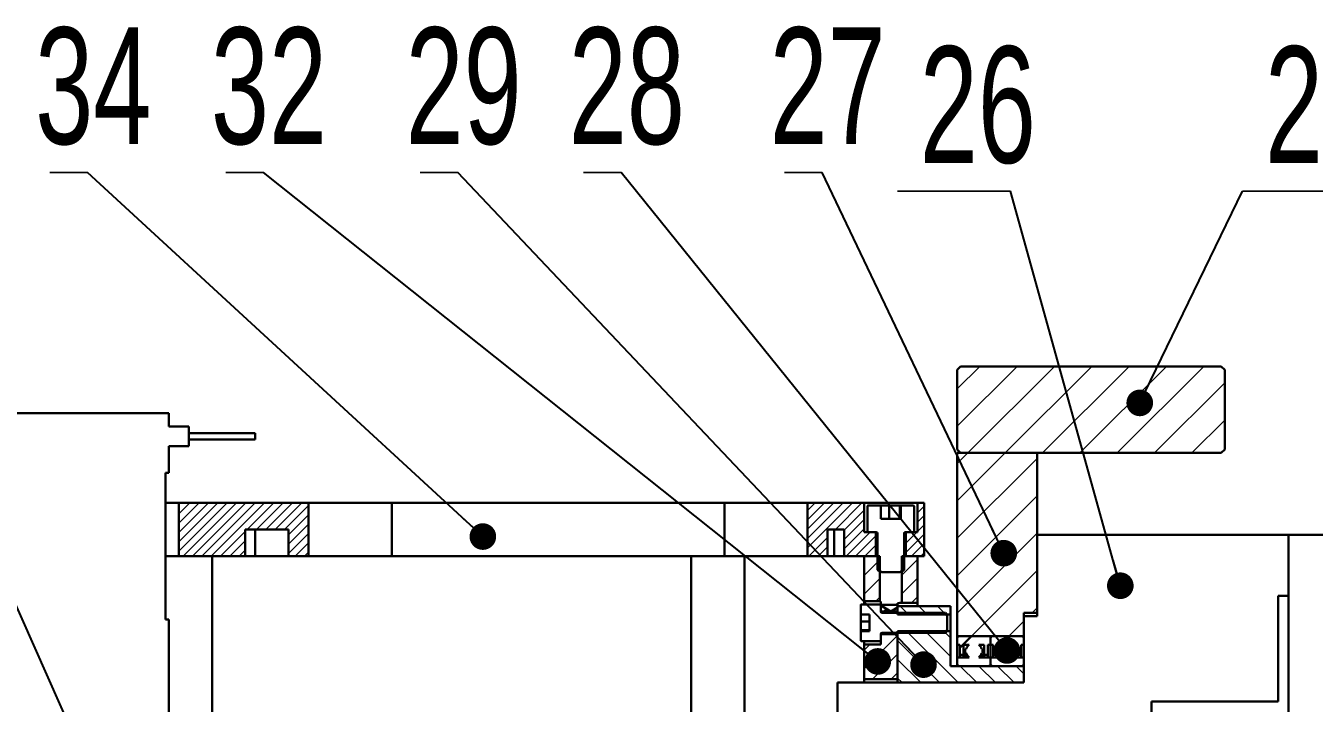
# Model space of a CAD drawing. Header units: millimetres. Extents: x 13 to 7248, y -1201 to 1478.
# Drawn here: x 857.2 to 1050.9, y 562.7 to 664.5 of the extents above; entities that cross this region are included whole.
import ezdxf

# ---------------------------------------------------------------- set-up
doc = ezdxf.new("R2010")
doc.units = ezdxf.units.MM
doc.header["$LTSCALE"] = 5
doc.linetypes.add('SLD-实线', pattern=[0])
doc.layers.get('0').update_dxf_attribs({"lineweight": 30})
doc.layers.add('剖面层', color=2, linetype='Continuous', lineweight=15)
doc.layers.add('标注线', color=4, linetype='SLD-实线')
doc.styles.add('SLDTEXTSTYLE4', font='', dxfattribs={"width": 0.67})
doc.styles.get("Standard").update_dxf_attribs({"font": ''})
doc.styles.get('SLDTEXTSTYLE4').set_extended_font_data('汉仪长仿宋体')
doc.styles.get('Standard').set_extended_font_data('SimSun')
doc.dimstyles.new('SLDDIMSTYLE0', dxfattribs={"dimtxt": 0.18, "dimasz": 4, "dimexe": 0, "dimexo": 0.0625, "dimgap": 0, "dimtad": 0, "dimtih": 1, "dimtoh": 1, "dimdec": 0, "dimrnd": 1e-09, "dimzin": 0, "dimdsep": 46, "dimtxsty": 'Standard', "dimblk1": 'DOT', "dimblk2": 'DOT', "dimsah": 1, "dimcen": 0.09, "dimadec": 0, "dimazin": 0, "dimtfac": 4, "dimtdec": 0, "dimtofl": 0, "dimtmove": 0, "dimatfit": 3, "dimldrblk": 'DOT', "dimfxl": 0, "dimfrac": 2, "dimtolj": 1, "dimtzin": 0, "dimarcsym": 0})

# ---------------------------------------------------------------- blocks, each defined once
blk = doc.blocks.new('SW_NOTE_33')
at = {"color": 0, "linetype": 'SLD-实线', "lineweight": 15}
for p, q in [((-5.66, 0), (0, 0)), ((0, 0), (-5.66, 0)), ((-5.66, 0), (0, 0)), ((0, 0), (-5.66, 0)), ((-5.66, 0), (0, 0)), ((0, 0), (-5.66, 0))]:
    blk.add_line(p, q, dxfattribs=at)
at = {"color": 0, "linetype": 'SLD-实线', "lineweight": 15, "insert": (0.85, 21.76), "char_height": 17.5, "attachment_point": 2, "style": 'SLDTEXTSTYLE4'}
blk.add_mtext('27', dxfattribs=at)
blk = doc.blocks.new('_DOT')
at = {"color": 0, "linetype": 'ByBlock', "lineweight": -2}
blk.add_line((-0.5, 0), (-1, 0), dxfattribs=at)
at = {"color": 0, "linetype": 'ByBlock', "const_width": 0.5}
blk.add_lwpolyline([(-0.25, 0, 1), (0.25, 0, 1)], format="xyb", close=True, dxfattribs=at)
blk = doc.blocks.new('SW_NOTE_35')
at = {"color": 0, "linetype": 'SLD-实线', "lineweight": 15}
for p, q in [((-5.66, 0), (0, 0)), ((0, 0), (-5.66, 0)), ((-5.66, 0), (0, 0)), ((0, 0), (-5.66, 0)), ((-5.66, 0), (0, 0)), ((0, 0), (-5.66, 0))]:
    blk.add_line(p, q, dxfattribs=at)
at = {"color": 0, "linetype": 'SLD-实线', "lineweight": 15, "insert": (0.85, 21.76), "char_height": 17.5, "attachment_point": 2, "style": 'SLDTEXTSTYLE4'}
blk.add_mtext('29', dxfattribs=at)
blk = doc.blocks.new('SW_NOTE_36')
at = {"color": 0, "linetype": 'SLD-实线', "lineweight": 15}
for p, q in [((-5.66, 0), (0, 0)), ((0, 0), (-5.66, 0)), ((-5.66, 0), (0, 0)), ((0, 0), (-5.66, 0)), ((-5.66, 0), (0, 0)), ((0, 0), (-5.66, 0))]:
    blk.add_line(p, q, dxfattribs=at)
at = {"color": 0, "linetype": 'SLD-实线', "lineweight": 15, "insert": (0.84, 21.76), "char_height": 17.5, "attachment_point": 2, "style": 'SLDTEXTSTYLE4'}
blk.add_mtext('32', dxfattribs=at)
blk = doc.blocks.new('SW_NOTE_37')
at = {"color": 0, "linetype": 'SLD-实线', "lineweight": 15}
for p, q in [((-5.66, 0), (0, 0)), ((0, 0), (-5.66, 0)), ((-5.66, 0), (0, 0)), ((0, 0), (-5.66, 0)), ((-5.66, 0), (0, 0)), ((0, 0), (-5.66, 0))]:
    blk.add_line(p, q, dxfattribs=at)
at = {"color": 0, "linetype": 'SLD-实线', "lineweight": 15, "insert": (0.84, 21.76), "char_height": 17.5, "attachment_point": 2, "style": 'SLDTEXTSTYLE4'}
blk.add_mtext('34', dxfattribs=at)
blk = doc.blocks.new('SW_NOTE_57')
at = {"color": 0, "linetype": 'SLD-实线', "lineweight": 15}
for p, q in [((-16.98, 0), (0, 0)), ((0, 0), (-16.98, 0)), ((-16.98, 0), (0, 0)), ((0, 0), (-16.98, 0)), ((-16.98, 0), (0, 0)), ((0, 0), (-16.98, 0))]:
    blk.add_line(p, q, dxfattribs=at)
at = {"color": 0, "linetype": 'SLD-实线', "lineweight": 15, "insert": (-13.61, 21.76), "char_height": 17.5, "attachment_point": 1, "style": 'SLDTEXTSTYLE4'}
blk.add_mtext('26', dxfattribs=at)
blk = doc.blocks.new('SW_NOTE_58')
at = {"color": 0, "linetype": 'SLD-实线', "lineweight": 15}
for p, q in [((0, 0), (16.98, 0)), ((16.98, 0), (0, 0)), ((0, 0), (16.98, 0)), ((16.98, 0), (0, 0)), ((0, 0), (16.98, 0)), ((16.98, 0), (0, 0))]:
    blk.add_line(p, q, dxfattribs=at)
at = {"color": 0, "linetype": 'SLD-实线', "lineweight": 15, "insert": (3.36, 21.76), "char_height": 17.5, "attachment_point": 1, "style": 'SLDTEXTSTYLE4'}
blk.add_mtext('24', dxfattribs=at)
blk = doc.blocks.new('SW_NOTE_64')
at = {"color": 0, "linetype": 'SLD-实线', "lineweight": 15}
for p, q in [((-5.66, 0), (0, 0)), ((0, 0), (-5.66, 0)), ((-5.66, 0), (0, 0)), ((0, 0), (-5.66, 0)), ((-5.66, 0), (0, 0)), ((0, 0), (-5.66, 0))]:
    blk.add_line(p, q, dxfattribs=at)
at = {"color": 0, "linetype": 'SLD-实线', "lineweight": 15, "insert": (0.85, 21.76), "char_height": 17.5, "attachment_point": 2, "style": 'SLDTEXTSTYLE4'}
blk.add_mtext('28', dxfattribs=at)

msp = doc.modelspace()

# ---------------------------------------------------------------- hatches: boundary and pattern name
at = {"linetype": 'SLD-实线', "lineweight": 0}
h = msp.add_hatch(dxfattribs=at)
h.set_pattern_fill('ANSI31', scale=5, style=0)
edge = h.paths.add_edge_path(flags=0)
edge.add_line((985.7086, 572.0542), (985.7086, 573.1042))
edge.add_arc((985.9086, 573.1042), 0.2, 90, 180, ccw=False)
edge.add_line((985.9086, 573.3042), (995.4586, 573.3042))
edge.add_line((995.4586, 573.3042), (995.7086, 573.7372))
edge.add_line((995.7086, 573.7372), (995.7086, 575.8712))
edge.add_line((995.7086, 575.8712), (995.4586, 576.3042))
edge.add_line((995.4586, 576.3042), (985.9086, 576.3042))
edge.add_arc((985.9086, 576.5042), 0.2, 180, 270, ccw=False)
edge.add_line((985.7086, 576.5042), (985.7086, 577.5542))
edge.add_line((985.7086, 577.5542), (982.8086, 577.5542))
edge.add_arc((982.8086, 577.4542), 0.1, 90, 180)
edge.add_line((982.7086, 577.4542), (982.7086, 576.0578))
edge.add_line((982.7086, 576.0578), (984.0086, 576.0578))
edge.add_line((984.0086, 576.0578), (984.0086, 573.5505))
edge.add_line((984.0086, 573.5505), (982.7086, 573.5505))
edge.add_line((982.7086, 573.5505), (982.7086, 572.1542))
edge.add_arc((982.8086, 572.1542), 0.1, 180, 270)
edge.add_line((982.8086, 572.0542), (985.7086, 572.0542))
h = msp.add_hatch()
h.set_pattern_fill('ANSI31', color=256, scale=0.625, style=0)
h.paths.add_polyline_path([(988.2086, 577.1136), (987.2086, 576.5127), (985.7086, 577.414), (985.7086, 576.5042), (988.2086, 576.5042)], flags=0)
h = msp.add_hatch()
h.set_pattern_fill('ANSI31', color=256, scale=5, style=0)
edge = h.paths.add_edge_path(flags=0)
edge.add_arc((999.7086, 570.5542), 1.1905, 307.061979, 344.037986)
edge.add_line((1000.8532, 570.2268), (1000.9766, 570.2268))
edge.add_arc((999.7086, 570.5542), 1.3095, 345.522488, 374.477512)
edge.add_line((1000.9766, 570.8816), (1000.8532, 570.8816))
edge.add_arc((999.7086, 570.5542), 1.1905, 15.962014, 52.938021)
edge.add_line((1000.4261, 571.5042), (1001.2734, 571.5042))
edge.add_line((1001.2734, 571.5042), (1001.2734, 569.997))
edge.add_line((1001.2734, 569.997), (1001.8086, 569.997))
edge.add_line((1001.8086, 569.997), (1001.8086, 571.5042))
edge.add_line((1001.8086, 571.5042), (1002.2086, 571.5042))
edge.add_line((1002.2086, 571.5042), (1002.2086, 572.5042))
edge.add_arc((1001.9086, 572.5042), 0.3, 360, 450)
edge.add_line((1001.9086, 572.8042), (997.5086, 572.8042))
edge.add_arc((997.5086, 572.5042), 0.3, 90, 180)
edge.add_line((997.2086, 572.5042), (997.2086, 571.5042))
edge.add_line((997.2086, 571.5042), (997.6086, 571.5042))
edge.add_line((997.6086, 571.5042), (997.6086, 569.997))
edge.add_line((997.6086, 569.997), (998.1438, 569.997))
edge.add_line((998.1438, 569.997), (998.1438, 571.5042))
edge.add_line((998.1438, 571.5042), (998.9911, 571.5042))
edge.add_arc((999.7086, 570.5542), 1.1905, 127.061979, 164.037986)
edge.add_line((998.564, 570.8816), (998.4406, 570.8816))
edge.add_arc((999.7086, 570.5542), 1.3095, 165.522488, 194.477512)
edge.add_line((998.4406, 570.2268), (998.564, 570.2268))
edge.add_arc((999.7086, 570.5542), 1.1905, 195.962014, 232.938021)
edge.add_line((998.9911, 569.6042), (997.2086, 569.6042))
edge.add_line((997.2086, 569.6042), (997.2086, 568.6042))
edge.add_arc((997.5086, 568.6042), 0.3, 180, 270)
edge.add_line((997.5086, 568.3042), (1001.9086, 568.3042))
edge.add_arc((1001.9086, 568.6042), 0.3, 270, 360)
edge.add_line((1002.2086, 568.6042), (1002.2086, 569.6042))
edge.add_line((1002.2086, 569.6042), (1000.4261, 569.6042))
h = msp.add_hatch(dxfattribs=at)
h.set_pattern_fill('ANSI31', scale=5, style=0)
edge = h.paths.add_edge_path(flags=0)
edge.add_arc((1004.7086, 570.5542), 1.3095, 165.522488, 194.477512)
edge.add_line((1003.4406, 570.2268), (1003.564, 570.2268))
edge.add_arc((1004.7086, 570.5542), 1.1905, 195.962014, 232.938021)
edge.add_line((1003.9911, 569.6042), (1002.2086, 569.6042))
edge.add_line((1002.2086, 569.6042), (1002.2086, 568.6042))
edge.add_arc((1002.5086, 568.6042), 0.3, 180, 270)
edge.add_line((1002.5086, 568.3042), (1006.9086, 568.3042))
edge.add_arc((1006.9086, 568.6042), 0.3, 270, 360)
edge.add_line((1007.2086, 568.6042), (1007.2086, 569.6042))
edge.add_line((1007.2086, 569.6042), (1005.4261, 569.6042))
edge.add_arc((1004.7086, 570.5542), 1.1905, 307.061979, 344.037986)
edge.add_line((1005.8532, 570.2268), (1005.9766, 570.2268))
edge.add_arc((1004.7086, 570.5542), 1.3095, 345.522488, 374.477512)
edge.add_line((1005.9766, 570.8816), (1005.8532, 570.8816))
edge.add_arc((1004.7086, 570.5542), 1.1905, 15.962014, 52.938021)
edge.add_line((1005.4261, 571.5042), (1006.2734, 571.5042))
edge.add_line((1006.2734, 571.5042), (1006.2734, 569.997))
edge.add_line((1006.2734, 569.997), (1006.8086, 569.997))
edge.add_line((1006.8086, 569.997), (1006.8086, 571.5042))
edge.add_line((1006.8086, 571.5042), (1007.2086, 571.5042))
edge.add_line((1007.2086, 571.5042), (1007.2086, 572.5042))
edge.add_arc((1006.9086, 572.5042), 0.3, 360, 450)
edge.add_line((1006.9086, 572.8042), (1002.5086, 572.8042))
edge.add_arc((1002.5086, 572.5042), 0.3, 90, 180)
edge.add_line((1002.2086, 572.5042), (1002.2086, 571.5042))
edge.add_line((1002.2086, 571.5042), (1002.6086, 571.5042))
edge.add_line((1002.6086, 571.5042), (1002.6086, 569.997))
edge.add_line((1002.6086, 569.997), (1003.1438, 569.997))
edge.add_line((1003.1438, 569.997), (1003.1438, 571.5042))
edge.add_line((1003.1438, 571.5042), (1003.9911, 571.5042))
edge.add_arc((1004.7086, 570.5542), 1.1905, 127.061979, 164.037986)
edge.add_line((1003.564, 570.8816), (1003.4406, 570.8816))
at = {"layer": '剖面层'}
h = msp.add_hatch(dxfattribs=at)
h.set_pattern_fill('ANSI31', color=256, scale=1.25, style=0)
h.paths.add_polyline_path([(1037.4223, 612.8042), (1036.8459, 613.3042), (997.7086, 613.3042), (997.2086, 612.8042), (997.2086, 600.8042), (997.7086, 600.3042), (1036.8459, 600.3042), (1037.4223, 600.8042)], flags=0)
h = msp.add_hatch(dxfattribs=at)
h.set_pattern_fill('ANSI31', color=256, scale=1.25, style=0)
h.paths.add_polyline_path([(1009.2086, 600.3042), (997.2086, 600.3042), (997.2086, 572.8042), (1007.2086, 572.8042), (1007.2086, 576.3042), (1009.2086, 576.3042)], flags=0)
h = msp.add_hatch(dxfattribs=at)
h.set_pattern_fill('ANSI31', color=256, scale=0.3125, style=0)
h.paths.add_polyline_path([(899.7086, 592.8042), (880.2086, 592.8042), (880.2086, 584.8042), (890.2086, 584.8042), (890.2086, 588.8042), (896.7086, 588.8042), (896.7086, 584.8042), (899.7086, 584.8042)], flags=0)
h = msp.add_hatch(dxfattribs=at)
h.set_pattern_fill('ANSI31', color=256, scale=0.3125, style=0)
h.paths.add_polyline_path([(984.9586, 584.8042), (984.9586, 588.4042), (983.2086, 588.4042), (983.2086, 592.8042), (974.7086, 592.8042), (974.7086, 584.8042), (977.7086, 584.8042), (977.7086, 588.8042), (980.2086, 588.8042), (980.2086, 584.8042)], flags=0)
h = msp.add_hatch(dxfattribs=at)
h.set_pattern_fill('ANSI31', color=256, scale=0.3125, style=0)
h.paths.add_polyline_path([(989.4586, 584.8042), (992.2086, 584.8042), (992.2086, 592.8042), (991.2086, 592.8042), (991.2086, 588.4042), (989.4586, 588.4042)], flags=0)
h = msp.add_hatch(dxfattribs=at)
h.set_pattern_fill('ANSI31', color=256, scale=0.625, style=0)
h.paths.add_polyline_path([(985.5586, 578.0542), (985.5586, 584.8042), (983.2086, 584.8042), (983.2086, 578.0542)], flags=0)
h = msp.add_hatch(dxfattribs=at)
h.set_pattern_fill('ANSI31', color=256, scale=0.625, style=0)
h.paths.add_polyline_path([(991.2086, 584.8042), (988.8586, 584.8042), (988.8586, 577.8042), (991.2086, 577.8042)], flags=0)
h = msp.add_hatch(dxfattribs=at)
h.set_pattern_fill('ANSI31', color=256, scale=0.625, angle=90, style=0)
h.paths.add_polyline_path([(996.2086, 577.3042), (988.2086, 577.3042), (988.2086, 576.0542), (996.2086, 576.0542)], flags=0)
h = msp.add_hatch(dxfattribs=at)
h.set_pattern_fill('ANSI31', color=256, scale=0.625, angle=90, style=0)
h.paths.add_polyline_path([(1007.2086, 565.8042), (1007.2086, 568.3042), (996.2086, 568.3042), (996.2086, 573.5542), (988.2086, 573.5542), (988.2086, 565.8042)], flags=0)
h = msp.add_hatch(dxfattribs=at)
h.set_pattern_fill('ANSI31', color=256, scale=0.625, style=0)
h.paths.add_polyline_path([(985.7086, 571.5542), (983.2086, 571.5542), (983.2086, 566.3042), (988.2086, 566.3042), (988.2086, 573.1042), (985.7086, 573.1042)], flags=0)

# ---------------------------------------------------------------- linework, layer by layer
for p, q in [((997.2086, 612.8042), (997.7086, 613.3042)), ((997.2086, 612.8042), (997.2086, 600.8042)), ((1036.8459, 613.3042), (997.7086, 613.3042)), ((1036.8459, 613.3042), (1037.4223, 612.8042)), ((1037.4223, 600.8042), (1037.4223, 612.8042)), ((836.7086, 606.3042), (878.7086, 606.3042)), ((878.7086, 604.3042), (878.7086, 606.3042)), ((881.7086, 604.3042), (878.7086, 604.3042)), ((881.7086, 602.8042), (881.7086, 604.3042)), ((891.7086, 603.3042), (881.7086, 603.3042)), ((881.7086, 601.3042), (881.7086, 602.8042)), ((881.7086, 602.3042), (891.7086, 602.3042)), ((891.7086, 603.3042), (891.7086, 602.3042)), ((878.7086, 601.3042), (881.7086, 601.3042)), ((878.7086, 597.3042), (878.7086, 601.3042)), ((997.7086, 600.3042), (997.2086, 600.8042)), ((1009.2086, 600.3042), (997.2086, 600.3042)), ((997.2086, 600.3042), (997.2086, 572.8042)), ((1036.8459, 600.3042), (997.7086, 600.3042)), ((1009.2086, 600.3042), (1009.2086, 576.3042)), ((1037.4223, 600.8042), (1036.8459, 600.3042)), ((878.2086, 597.3042), (878.7086, 597.3042)), ((878.2086, 597.3042), (878.2086, 575.3042)), ((878.2086, 592.8042), (880.2086, 592.8042)), ((880.2086, 584.8042), (880.2086, 592.8042)), ((880.2086, 592.8042), (899.7086, 592.8042)), ((899.7086, 592.8042), (899.7086, 584.8042)), ((912.2086, 592.8042), (899.7086, 592.8042)), ((912.2086, 592.8042), (912.2086, 584.8042)), ((962.2086, 592.8042), (912.2086, 592.8042)), ((962.2086, 592.8042), (962.2086, 584.8042)), ((974.7086, 592.8042), (962.2086, 592.8042)), ((974.7086, 584.8042), (974.7086, 592.8042)), ((974.7086, 592.8042), (983.2086, 592.8042)), ((983.2086, 588.4042), (983.2086, 592.8042)), ((991.2086, 592.8042), (983.2086, 592.8042)), ((991.2086, 592.8042), (991.2086, 588.4042)), ((991.2086, 592.8042), (992.2086, 592.8042)), ((992.2086, 584.8042), (992.2086, 592.8042)), ((983.7086, 592.3042), (983.7086, 588.4042)), ((985.7063, 592.4042), (983.8086, 592.4042)), ((985.7063, 590.4042), (985.7063, 592.4042)), ((986.9848, 592.4042), (985.7063, 592.4042)), ((986.9848, 590.4042), (986.9848, 592.4042)), ((988.5736, 592.4042), (986.9848, 592.4042)), ((988.5736, 590.4042), (988.5736, 592.4042)), ((988.7109, 592.4042), (988.5736, 592.4042)), ((988.7109, 592.4042), (988.7109, 590.4042)), ((990.6086, 592.4042), (988.7109, 592.4042)), ((990.7086, 588.4042), (990.7086, 592.3042)), ((890.2086, 584.8042), (890.2086, 588.8042)), ((896.7086, 588.8042), (890.2086, 588.8042)), ((891.7086, 588.8042), (891.7086, 584.8042)), ((896.7086, 584.8042), (896.7086, 588.8042)), ((977.7086, 588.8042), (977.7086, 584.8042)), ((980.2086, 588.8042), (977.7086, 588.8042)), ((978.7086, 584.8042), (978.7086, 588.8042)), ((980.2086, 588.8042), (980.2086, 584.8042)), ((985.7063, 590.4042), (988.7109, 590.4042)), ((984.9586, 588.4042), (983.2086, 588.4042)), ((983.7086, 588.4042), (985.0086, 588.4042)), ((984.9586, 584.8042), (984.9586, 588.4042)), ((985.2086, 588.2042), (985.2086, 582.7542)), ((989.2086, 582.7542), (989.2086, 588.2042)), ((989.4086, 588.4042), (990.7086, 588.4042)), ((989.4586, 588.4042), (989.4586, 584.8042)), ((991.2086, 588.4042), (989.4586, 588.4042)), ((1009.2086, 575.8042), (1009.2086, 588.0042)), ((1039.0086, 588.0042), (1009.2086, 588.0042)), ((1047.0086, 588.0042), (1039.0086, 588.0042)), ((1047.0086, 588.0042), (1047.0086, 578.8542)), ((1055.0086, 588.0042), (1047.0086, 588.0042)), ((1047.0086, 531.6042), (1047.0086, 588.0042)), ((880.2086, 584.8042), (878.2086, 584.8042)), ((880.2086, 584.8042), (890.2086, 584.8042)), ((885.2086, 534.8042), (885.2086, 584.8042)), ((891.7086, 584.8042), (890.2086, 584.8042)), ((891.7086, 584.8042), (896.7086, 584.8042)), ((896.7086, 584.8042), (899.7086, 584.8042)), ((912.2086, 584.8042), (899.7086, 584.8042)), ((962.2086, 584.8042), (912.2086, 584.8042)), ((957.2086, 584.8042), (957.2086, 534.8042)), ((974.7086, 584.8042), (962.2086, 584.8042)), ((965.2086, 534.8042), (965.2086, 584.8042)), ((974.7086, 584.8042), (977.7086, 584.8042)), ((977.7086, 584.8042), (978.7086, 584.8042)), ((980.2086, 584.8042), (978.7086, 584.8042)), ((980.2086, 584.8042), (984.9586, 584.8042)), ((985.5586, 584.8042), (983.2086, 584.8042)), ((983.2086, 584.8042), (983.2086, 578.0542)), ((985.5586, 578.0542), (985.5586, 584.8042)), ((988.8586, 584.8042), (988.8586, 577.8042)), ((991.2086, 584.8042), (988.8586, 584.8042)), ((989.4586, 584.8042), (992.2086, 584.8042)), ((991.2086, 584.8042), (991.2086, 577.8042)), ((985.8148, 582.4042), (985.2086, 582.7542)), ((985.8148, 582.4042), (988.6024, 582.4042)), ((989.2086, 582.7542), (988.6024, 582.4042)), ((982.7086, 577.4542), (982.7086, 576.0578)), ((985.7086, 577.5542), (982.8086, 577.5542)), ((983.2086, 578.0542), (985.5586, 578.0542)), ((983.2086, 578.0542), (983.2086, 577.5542)), ((985.7086, 577.9806), (985.7086, 577.5542)), ((985.7086, 576.5042), (985.7086, 577.5542)), ((988.2086, 577.5042), (985.7086, 577.5042)), ((987.2086, 576.5127), (985.7086, 577.414)), ((985.7086, 577.414), (985.7086, 576.5042)), ((988.2086, 577.1136), (987.2086, 576.5127)), ((988.2086, 577.7563), (988.2086, 577.5042)), ((996.2086, 577.3042), (988.2086, 577.3042)), ((988.2086, 577.3042), (988.2086, 576.0542)), ((988.2086, 577.1136), (988.2086, 576.5042)), ((988.8586, 577.8042), (991.2086, 577.8042)), ((991.2086, 577.3042), (991.2086, 577.8042)), ((996.2086, 576.0542), (996.2086, 577.3042)), ((1045.4086, 562.9792), (1045.4086, 578.8542)), ((1047.0086, 578.8542), (1045.4086, 578.8542)), ((878.2086, 575.3042), (878.7086, 575.3042)), ((878.7086, 566.3042), (878.7086, 575.3042)), ((982.7086, 576.0578), (984.0086, 576.0578)), ((982.7086, 576.0578), (982.7086, 574.9928)), ((984.0086, 576.0578), (984.0086, 573.5505)), ((985.7086, 576.5042), (988.2086, 576.5042)), ((995.4586, 576.3042), (985.9086, 576.3042)), ((988.2086, 576.0542), (996.2086, 576.0542)), ((995.4586, 576.3042), (995.7086, 575.8712)), ((995.7086, 573.7372), (995.7086, 575.8712)), ((996.2086, 576.0542), (996.2086, 573.5542)), ((1007.2086, 576.3042), (1009.2086, 576.3042)), ((1007.2086, 576.3042), (1007.2086, 572.8042)), ((1007.2086, 565.8042), (1007.2086, 575.8042)), ((1009.2086, 575.8042), (1007.2086, 575.8042)), ((984.0086, 574.9928), (982.7086, 574.9928)), ((982.7086, 574.9928), (982.7086, 573.6665)), ((984.0086, 573.6665), (982.7086, 573.6665)), ((982.7086, 573.6665), (982.7086, 573.5505)), ((982.7086, 573.5505), (982.7086, 572.1542)), ((984.0086, 573.5505), (982.7086, 573.5505)), ((985.9086, 573.3042), (995.4586, 573.3042)), ((996.2086, 573.5542), (988.2086, 573.5542)), ((988.2086, 573.5542), (988.2086, 565.8042)), ((995.7086, 573.7372), (995.4586, 573.3042)), ((996.2086, 568.3042), (996.2086, 573.5542)), ((982.8086, 572.0542), (985.7086, 572.0542)), ((983.2086, 572.0542), (983.2086, 571.5542)), ((985.7086, 571.5542), (983.2086, 571.5542)), ((983.2086, 571.5542), (983.2086, 566.3042)), ((985.7086, 572.0542), (985.7086, 573.1042)), ((985.7086, 573.1042), (985.7086, 571.5542)), ((988.2086, 573.1042), (985.7086, 573.1042)), ((988.2086, 573.1042), (988.2086, 566.3042)), ((997.2086, 572.8042), (1007.2086, 572.8042)), ((997.2086, 572.5042), (997.2086, 572.8042)), ((997.2086, 572.5042), (997.2086, 571.5042)), ((997.2086, 571.5042), (997.6086, 571.5042)), ((997.2086, 571.5042), (997.2086, 569.6042)), ((1001.9086, 572.8042), (997.5086, 572.8042)), ((997.6086, 569.997), (997.6086, 571.5042)), ((998.1438, 571.5042), (998.9911, 571.5042)), ((998.1438, 571.5042), (998.1438, 569.997)), ((1000.4261, 571.5042), (1001.2734, 571.5042)), ((1001.2734, 569.997), (1001.2734, 571.5042)), ((1001.8086, 571.5042), (1002.2086, 571.5042)), ((1001.8086, 571.5042), (1001.8086, 569.997)), ((1002.2086, 572.5042), (1002.2086, 571.5042)), ((1002.2086, 571.5042), (1002.6086, 571.5042)), ((1002.2086, 569.6042), (1002.2086, 571.5042)), ((1006.9086, 572.8042), (1002.5086, 572.8042)), ((1002.6086, 569.997), (1002.6086, 571.5042)), ((1003.1438, 571.5042), (1003.9911, 571.5042)), ((1003.1438, 571.5042), (1003.1438, 569.997)), ((1005.4261, 571.5042), (1006.2734, 571.5042)), ((1006.2734, 569.997), (1006.2734, 571.5042)), ((1006.8086, 571.5042), (1007.2086, 571.5042)), ((1006.8086, 571.5042), (1006.8086, 569.997)), ((1007.2086, 571.5042), (1007.2086, 572.5042)), ((997.2086, 569.6042), (997.2086, 568.6042)), ((998.9911, 569.6042), (997.2086, 569.6042)), ((998.1438, 569.997), (997.6086, 569.997)), ((997.6086, 569.6042), (997.6086, 569.997)), ((998.1438, 569.6042), (998.1438, 569.997)), ((998.564, 570.8816), (998.4406, 570.8816)), ((998.4406, 570.2268), (998.564, 570.2268)), ((998.5174, 570.199), (998.4622, 570.0875)), ((1002.2086, 569.6042), (1000.4261, 569.6042)), ((1000.9766, 570.8816), (1000.8532, 570.8816)), ((1000.8532, 570.2268), (1000.9766, 570.2268)), ((1000.9675, 570.0909), (1000.8691, 570.2178)), ((1001.8086, 569.997), (1001.2734, 569.997)), ((1001.2734, 569.6042), (1001.2734, 569.997)), ((1001.8086, 569.6042), (1001.8086, 569.997)), ((1003.9911, 569.6042), (1002.2086, 569.6042)), ((1002.2086, 569.6042), (1002.2086, 568.6042)), ((1003.1438, 569.997), (1002.6086, 569.997)), ((1002.6086, 569.997), (1002.6086, 569.6042)), ((1003.1438, 569.997), (1003.1438, 569.6042)), ((1003.564, 570.8816), (1003.4406, 570.8816)), ((1003.4406, 570.2268), (1003.564, 570.2268)), ((1003.5174, 570.199), (1003.4618, 570.0868)), ((1007.2086, 569.6042), (1005.4261, 569.6042)), ((1005.9766, 570.8816), (1005.8532, 570.8816)), ((1005.8532, 570.2268), (1005.9766, 570.2268)), ((1005.9675, 570.091), (1005.8691, 570.2178)), ((1006.8086, 569.997), (1006.2734, 569.997)), ((1006.2734, 569.997), (1006.2734, 569.6042)), ((1006.8086, 569.997), (1006.8086, 569.6042)), ((1007.2086, 568.6042), (1007.2086, 569.6042)), ((1007.2086, 568.3042), (996.2086, 568.3042)), ((997.2086, 568.6042), (997.2086, 568.3042)), ((997.5086, 568.3042), (1001.9086, 568.3042)), ((1002.2086, 568.3042), (1002.2086, 568.6042)), ((1002.5086, 568.3042), (1006.9086, 568.3042)), ((1007.2086, 565.8042), (1007.2086, 568.3042)), ((878.7086, 534.8042), (878.7086, 566.3042)), ((1007.2086, 565.8042), (979.2086, 565.8042)), ((979.2086, 556.3042), (979.2086, 565.8042)), ((983.2086, 566.3042), (988.2086, 566.3042)), ((983.2086, 566.3042), (983.2086, 565.8042)), ((988.2086, 565.8042), (1007.2086, 565.8042)), ((1026.4086, 556.6292), (1026.4086, 562.9792)), ((1045.4086, 562.9792), (1026.4086, 562.9792))]:
    msp.add_line(p, q)
for centre, radius, start, end in [((983.8086, 592.3042), 0.1, 90, 180), ((990.6086, 592.3042), 0.1, 0, 90), ((985.0086, 588.2042), 0.2, 0, 90), ((989.4086, 588.2042), 0.2, 90, 180), ((982.8086, 577.4542), 0.1, 90, 180), ((985.9086, 576.5042), 0.2, 180, 270), ((985.9086, 573.1042), 0.2, 90, 180), ((982.8086, 572.1542), 0.1, 180, 270), ((997.5086, 572.5042), 0.3, 90, 180), ((999.7086, 570.5542), 1.1905, 127.061979, 164.037986), ((999.7086, 570.5542), 1.1905, 15.962014, 52.938021), ((1001.9086, 572.5042), 0.3, 360, 90), ((1002.5086, 572.5042), 0.3, 90, 180), ((1004.7086, 570.5542), 1.1905, 127.061979, 164.037986), ((1004.7086, 570.5542), 1.1905, 15.962014, 52.938021), ((1006.9086, 572.5042), 0.3, 360, 90), ((999.7086, 570.5542), 1.3095, 165.522488, 194.477512), ((999.7086, 569.7359), 1.3095, 164.304668, 185.77215), ((999.7086, 570.5542), 1.1905, 195.962014, 232.938021), ((999.7086, 570.5542), 1.1905, 307.061979, 344.037986), ((999.7086, 569.7359), 1.3096, 0, 15.770822), ((999.7086, 570.5542), 1.3096, 345.522488, 14.477512), ((999.7086, 569.7359), 1.3096, 354.22785, 0), ((1004.7086, 570.5542), 1.3095, 165.522488, 194.477512), ((1004.7086, 569.7359), 1.3095, 164.367296, 185.77215), ((1004.7086, 570.5542), 1.1905, 195.962014, 232.938021), ((1004.7086, 570.5542), 1.1905, 307.061979, 344.037986), ((1004.7086, 569.7359), 1.3096, 354.22785, 15.756001), ((1004.7086, 570.5542), 1.3096, 345.522488, 14.477512), ((997.5086, 568.6042), 0.3, 180, 270), ((1001.9086, 568.6042), 0.3, 270, 360), ((1002.5086, 568.6042), 0.3, 180, 270), ((1006.9086, 568.6042), 0.3, 270, 0)]:
    msp.add_arc(centre, radius, start, end)
for points, knots in [([(985.5586, 578.0542), (985.5636, 578.0515), (985.575, 578.0455), (985.6602, 578.0041), (985.7086, 577.9806)], [0, 0, 0, 0, 0.43192399, 1, 1, 1, 1]), ([(985.7086, 577.5042), (985.7086, 577.4758), (985.7086, 577.4251), (985.7086, 577.4174), (985.7086, 577.414)], [0, 0, 0, 0, 0.55956926, 1, 1, 1, 1]), ([(988.2086, 577.7563), (988.3446, 577.7649), (988.6165, 577.7821), (988.8248, 577.8012), (988.8486, 577.8033), (988.8586, 577.8042)], [0, 0, 0, 0, 0.36691402, 0.73381402, 1, 1, 1, 1]), ([(988.2086, 577.5042), (988.2086, 577.4622), (988.2086, 577.2974), (988.2086, 577.1305), (988.2086, 577.1163), (988.2086, 577.1136)], [0, 0, 0, 0, 0.21755378, 0.85322592, 1, 1, 1, 1]), ([(998.57, 570.2126), (998.5297, 570.2169), (998.4513, 570.2253), (998.4441, 570.2263), (998.4406, 570.2268)], [0, 0, 0, 0, 0.51403261, 1, 1, 1, 1]), ([(998.5473, 569.6042), (998.5543, 569.6128), (998.5985, 569.6682), (998.7151, 569.7176), (998.8468, 569.7436), (998.8648, 569.7472)], [0, 0, 0, 0, 0.13818761, 0.8821683, 1, 1, 1, 1]), ([(998.6739, 569.6042), (998.6761, 569.6069), (998.7131, 569.6517), (998.8085, 569.6815), (998.8981, 569.7094)], [0, 0, 0, 0, 0.06073663, 1, 1, 1, 1]), ([(1000.5258, 569.7007), (1000.5568, 569.6931), (1000.6517, 569.6699), (1000.6982, 569.6306), (1000.7295, 569.6042)], [0, 0, 0, 0, 0.32760819, 1, 1, 1, 1]), ([(1000.5657, 569.7393), (1000.617, 569.7273), (1000.7557, 569.6951), (1000.8244, 569.6393), (1000.8676, 569.6042)], [0, 0, 0, 0, 0.37014524, 1, 1, 1, 1]), ([(1000.9766, 570.2268), (1000.9765, 570.2268), (1000.9757, 570.2267), (1000.9574, 570.2238), (1000.8657, 570.2145), (1000.8458, 570.2125)], [0, 0, 0, 0, 0.03230119, 0.78963944, 1, 1, 1, 1]), ([(1003.57, 570.2127), (1003.5466, 570.2151), (1003.4546, 570.2245), (1003.4466, 570.2258), (1003.4406, 570.2268)], [0, 0, 0, 0, 0.25405625, 1, 1, 1, 1]), ([(1003.5473, 569.6042), (1003.5543, 569.6128), (1003.5985, 569.6682), (1003.7151, 569.7176), (1003.8468, 569.7436), (1003.8648, 569.7472)], [0, 0, 0, 0, 0.13819097, 0.88216876, 1, 1, 1, 1]), ([(1003.6739, 569.6042), (1003.6761, 569.6069), (1003.7131, 569.6517), (1003.8085, 569.6815), (1003.8981, 569.7094)], [0, 0, 0, 0, 0.060742469, 1, 1, 1, 1]), ([(1005.5258, 569.7007), (1005.5568, 569.6931), (1005.6517, 569.6698), (1005.6982, 569.6306), (1005.7295, 569.6042)], [0, 0, 0, 0, 0.32759471, 1, 1, 1, 1]), ([(1005.5657, 569.7393), (1005.617, 569.7273), (1005.7557, 569.6951), (1005.8244, 569.6393), (1005.8676, 569.6042)], [0, 0, 0, 0, 0.37013608, 1, 1, 1, 1]), ([(1005.9766, 570.2268), (1005.975, 570.2266), (1005.9694, 570.2259), (1005.9024, 570.2184), (1005.8548, 570.2131)], [0, 0, 0, 0, 0.28852432, 1, 1, 1, 1])]:
    msp.add_open_spline(points, degree=3, knots=knots)

# ---------------------------------------------------------------- block references
at = {"layer": '标注线'}
for name, p in [('SW_NOTE_37', (866.5094, 642.4528)), ('SW_NOTE_36', (892.9245, 642.4528)), ('SW_NOTE_35', (922.1698, 642.4528)), ('SW_NOTE_64', (946.6981, 642.4528)), ('SW_NOTE_33', (976.8868, 642.4528)), ('SW_NOTE_57', (1005.1887, 639.6226)), ('SW_NOTE_58', (1040.0943, 639.6226))]:
    msp.add_blockref(name, p, dxfattribs=at)

# ---------------------------------------------------------------- leaders
for points in [[(867.4138, 551.1836), (826.8868, 642.4528)], [(925.9078, 587.7488), (866.5094, 642.4528)], [(985.2574, 568.9916), (892.9245, 642.4528)], [(992.1376, 568.5116), (922.1698, 642.4528)], [(1004.6802, 570.6363), (946.6981, 642.4528)], [(1004.1977, 585.2503), (976.8868, 642.4528)], [(1021.7107, 580.3618), (1005.1887, 639.6226)], [(1024.6326, 607.8273), (1040.0943, 639.6226)]]:
    msp.add_leader(points, dimstyle='SLDDIMSTYLE0', dxfattribs=at)

doc.saveas('drawing.dxf')
